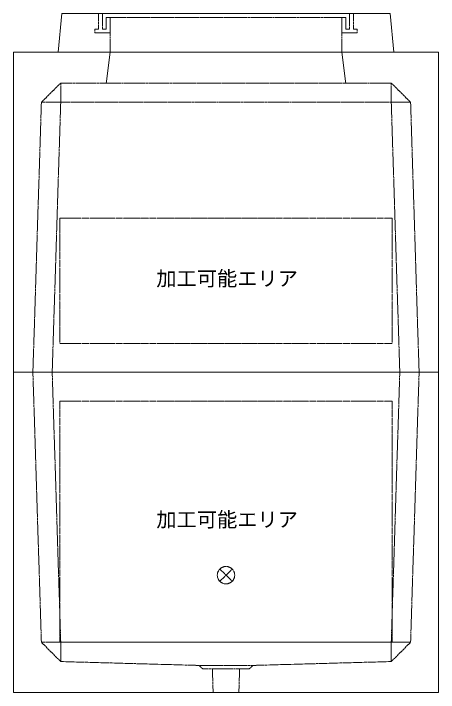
# Model space of a CAD drawing. Units: millimetres, scale not verified. Extents: x -4455 to 4455, y -3150 to 3150.
# Drawn here: x -595 to 505, y -1910 to -150 of the extents above; entities that cross this region are included whole.
import ezdxf
from ezdxf.enums import TextEntityAlignment as Align

# ---------------------------------------------------------------- set-up
doc = ezdxf.new("R2010")
doc.units = ezdxf.units.MM
doc.header["$LTSCALE"] = 20
doc.linetypes.add('LONG_DASHED1', pattern=[7, 6, -1])
doc.linetypes.add('LONG_DOUBLE_CHAIN', pattern=[21.8, 18, -1, 0.6, -0.6, 0.6, -1])
for name, color, linetype, lineweight in [('0-7_D-STR', 7, 'LONG_DASHED1', 9), ('0-A_D-STR-STR4', 134, 'LONG_DASHED1', 9), ('0-B_D-STR-STR5', 1, 'LONG_DOUBLE_CHAIN', 9)]:
    doc.layers.add(name, color=color, linetype=linetype, lineweight=lineweight)
doc.styles.add('ＭＳ ゴシック', font='')
doc.styles.get('ＭＳ ゴシック').set_extended_font_data('MS Gothic')

# ---------------------------------------------------------------- blocks, each defined once
blk = doc.blocks.new('A$C019679C0')
at = {"layer": '0-7_D-STR', "linetype": 'Continuous'}
for p, q in [((-8700, 0), (-8500, 2000)), ((8500, 2000), (-8500, 2000)), ((8700, 0), (8500, 2000)), ((-8700, 0), (8700, 0))]:
    blk.add_line(p, q, dxfattribs=at)
at = {"layer": '0-7_D-STR'}
for p, q in [((-6000, 0), (-6000, 1800)), ((6000, 1800), (6000, 0))]:
    blk.add_line(p, q, dxfattribs=at)
at = {"layer": '0-A_D-STR-STR4'}
for points in [[(-6600, 2000), (-6600, 1200), (-6800, 1200), (-6800, 1000), (-6000, 1000)], [(-6000, 1800), (-6200, 1800), (-6200, 1200), (-6400, 1200), (-6400, 2000)], [(-6000, 1800), (6000, 1800), (6200, 1800)], [(6600, 2000), (6600, 1200), (6800, 1200), (6800, 1000), (6000, 1000)], [(6200, 1800), (6200, 1200), (6400, 1200), (6400, 2000)]]:
    blk.add_lwpolyline(points, dxfattribs=at)
blk = doc.blocks.new('A$C510166D0')
at = {"layer": '0-7_D-STR', "linetype": 'Continuous'}
for p, q in [((-11000, 16600), (11000, 16600)), ((-11000, 0), (-11000, 16600)), ((11000, 16600), (11000, 0)), ((-11000, 0), (11000, 0))]:
    blk.add_line(p, q, dxfattribs=at)
at = {"layer": '0-7_D-STR'}
for p, q in [((-6000, 16600), (-6200, 15000)), ((6000, 16600), (6200, 15000)), ((-8560, 15000), (-9560, 14000)), ((8560, 15000), (-8560, 15000)), ((-8560, 15000), (-8560, 14000)), ((8560, 15000), (9560, 14000)), ((8560, 15000), (8560, 14000)), ((-10000, 0), (-9560, 14000)), ((9560, 14000), (-9560, 14000)), ((-9000, 0), (-8560, 14000)), ((9000, 0), (8560, 14000)), ((10000, 0), (9560, 14000))]:
    blk.add_line(p, q, dxfattribs=at)
at = {"layer": '0-B_D-STR-STR5'}
for p, q in [((-8600, 8000), (-8600, 1500)), ((8600, 8000), (-8600, 8000)), ((8600, 8000), (8600, 1500)), ((8600, 1500), (-8600, 1500))]:
    blk.add_line(p, q, dxfattribs=at)
blk = doc.blocks.new('A$C7CE826D1')
at = {"layer": '0-7_D-STR', "linetype": 'Continuous'}
for p, q in [((-11000, 0), (11000, 0)), ((-11000, -16600), (-11000, 0)), ((11000, -16600), (11000, 0)), ((-11000, -16600), (11000, -16600))]:
    blk.add_line(p, q, dxfattribs=at)
at = {"layer": '0-7_D-STR'}
for p, q in [((-10000, 0), (-9560, -14000)), ((-9000, 0), (-8560, -14000)), ((9000, 0), (8560, -14000)), ((10000, 0), (9560, -14000)), ((-8560, -15000), (-9560, -14000)), ((9560, -14000), (-9560, -14000)), ((-8560, -15000), (-8560, -14000)), ((8560, -15000), (9560, -14000)), ((8560, -15000), (8560, -14000)), ((-8560, -15000), (-1400, -15200)), ((8560, -15000), (1400, -15200)), ((-1200, -15380), (-1400, -15200)), ((1400, -15200), (-1400, -15200)), ((1200, -15380), (-1200, -15380)), ((-666, -16600), (-705, -15380)), ((666, -16600), (705, -15380)), ((1200, -15380), (1400, -15200))]:
    blk.add_line(p, q, dxfattribs=at)
at = {"layer": '0-B_D-STR-STR5'}
for p, q in [((8600, -1500), (-8600, -1500)), ((-8600, -1500), (-8600, -14000)), ((8600, -1500), (8600, -14000)), ((8600, -14000), (-8600, -14000))]:
    blk.add_line(p, q, dxfattribs=at)
blk = doc.blocks.new('A$C1C640AAB')
at = {"layer": '0-B_D-STR-STR5'}
for p, q in [((-318.2, -318.2), (318.2, 318.2)), ((-318.2, 318.2), (318.2, -318.2))]:
    blk.add_line(p, q, dxfattribs=at)
blk.add_circle((0, 0), 450, dxfattribs=at)
blk = doc.blocks.new('A$C8b791add')
at = {"layer": '0-7_D-STR'}
blk.add_blockref('A$C7CE826D1', (0, 0), dxfattribs=at)
at = {"layer": '0-B_D-STR-STR5'}
blk.add_blockref('A$C1C640AAB', (0, -10520), dxfattribs=at)

msp = doc.modelspace()

# ---------------------------------------------------------------- block references
at = {"layer": '0-7_D-STR', "xscale": 0.05, "yscale": 0.05}
for name, p in [('A$C019679C0', (-45, -250)), ('A$C510166D0', (-45, -1080)), ('A$C8b791add', (-45, -1080))]:
    msp.add_blockref(name, p, dxfattribs=at)

# ---------------------------------------------------------------- texts
at = {"layer": '0-B_D-STR-STR5', "style": 'ＭＳ ゴシック'}
for p in [(-225.48, -867.53), (-225.48, -1492.53)]:
    msp.add_text('加工可能エリア', height=38.42, dxfattribs=at).set_placement(p, align=Align.BOTTOM_LEFT)

doc.saveas('drawing.dxf')
